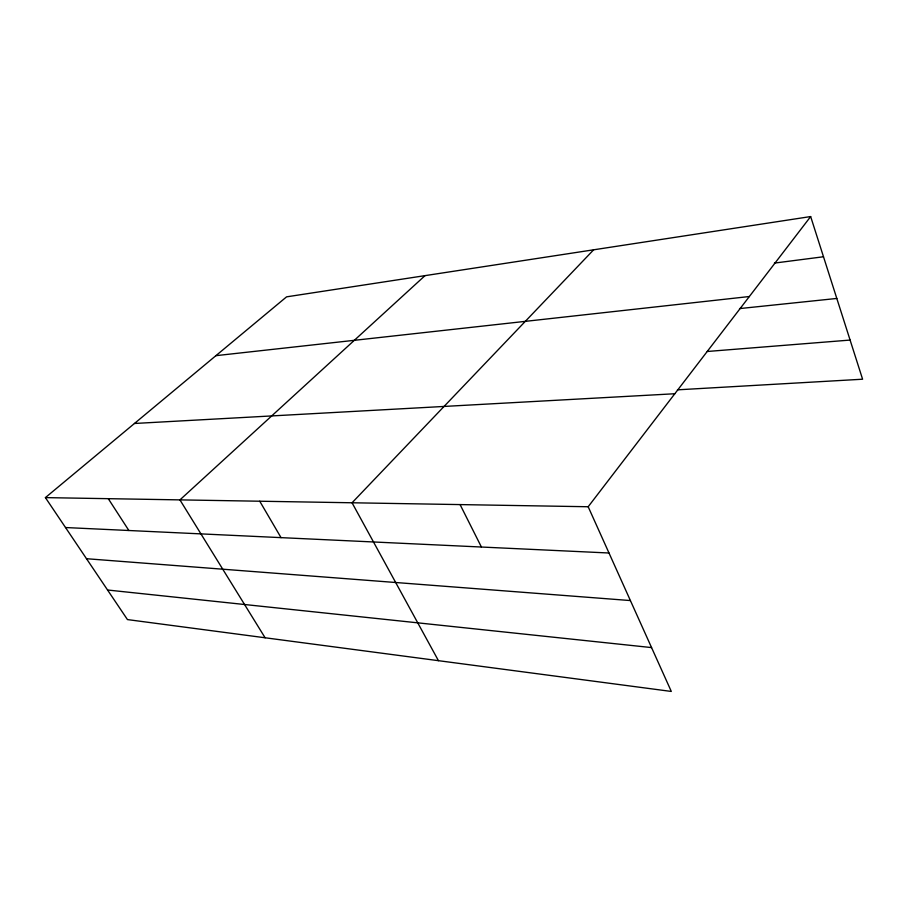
<?xml version="1.0" encoding="UTF-8"?>
<svg xmlns="http://www.w3.org/2000/svg" width="908" height="908" viewBox="0 0 908 908"><rect width="100%" height="100%" fill="white"/><g stroke="black" fill="none" stroke-linecap="round" stroke-linejoin="round"><path stroke-width="1.36" d="M588.18 506.743L671.307 691.442L127.449 619.585L45.4 497.618L588.18 506.743L810.662 216.558L862.6 379.215L677.447 389.838M593.639 249.802L352.054 502.782L438.451 660.683M425.023 275.635L179.932 499.888L265.113 637.779M45.4 497.618L286.576 296.848L810.662 216.558M774.41 263.093L823.499 256.76M215.922 355.664L749.361 296.519M739.532 308.595L836.813 298.448M707.264 351.487L850.104 340.069M134.452 423.48L674.814 393.743M65.524 527.537L608.996 553.006M86.498 558.715L630.402 600.563M107.553 590.007L651.569 647.586M108.279 498.674L128.868 530.499M259.745 501.227L281.037 537.638M460.084 504.598L481.41 547.025"/></g></svg>
